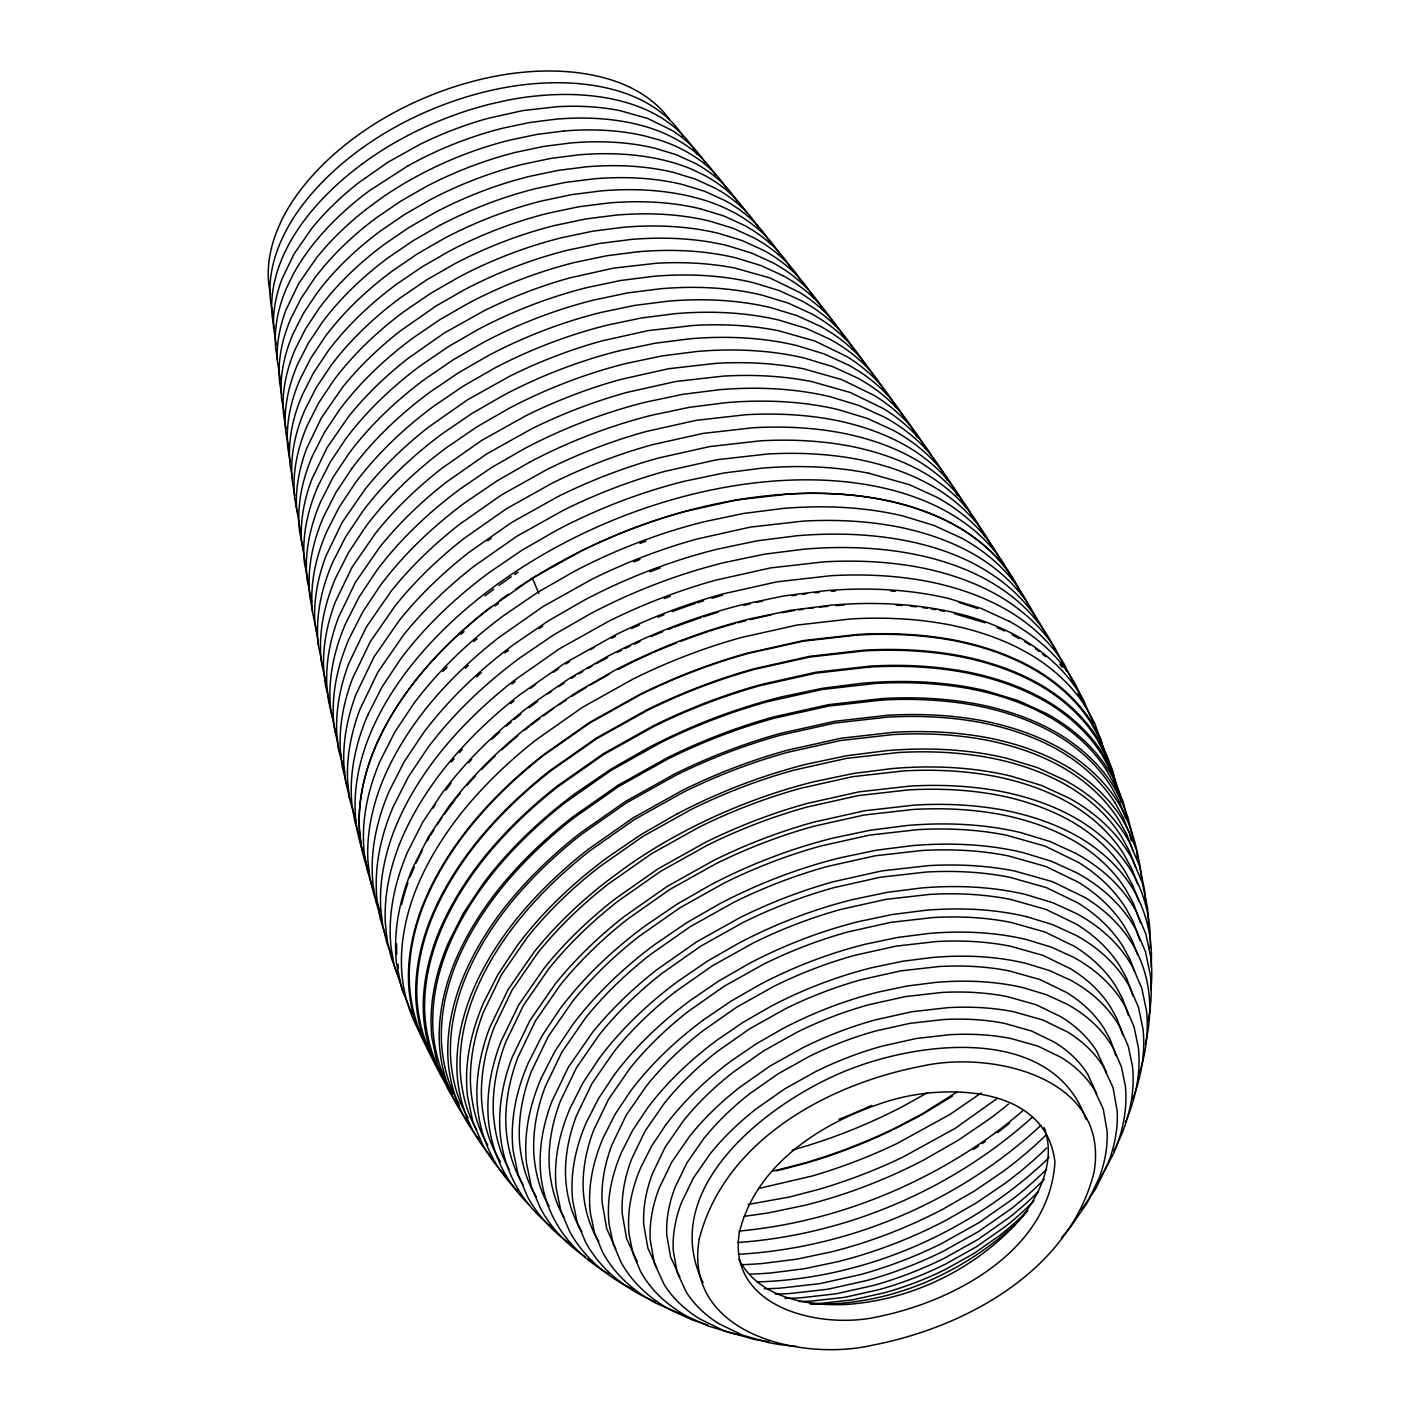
<?xml version="1.0" encoding="UTF-8"?>
<svg xmlns="http://www.w3.org/2000/svg" width="1420" height="1420" viewBox="0 0 1420 1420"><rect width="100%" height="100%" fill="white"/><g stroke="black" fill="none" stroke-linecap="round" stroke-linejoin="round"><path stroke-width="1.5" d="M410.06 877.01L414.338 867.087M416.042 863.111L422.468 849.941M317.832 486.492L329.99 462.529L345.805 438.78A301.147 183.748 -23.1 0 1 420.959 365.348L449.004 346.231L479.002 328.978A301.147 183.748 -23.1 0 1 587.312 287.497L620.522 280.521L653.235 276.35A301.147 183.748 -23.1 0 1 753.328 282.669L779.03 290.496L801.98 300.987A301.147 183.748 -23.1 0 1 852 346.515M367.745 715.077L382.051 686.925L400.617 659.04A353.828 215.893 -23.1 0 1 488.924 572.757L521.868 550.285L557.119 530.015A353.828 215.893 -23.1 0 1 684.369 481.273L723.384 473.073L761.848 468.174A354.201 216.106 -23.1 0 1 868.738 473.233M541.251 1078.1L554.723 1051.599L572.207 1025.329A333.167 203.273 -23.1 0 1 655.365 944.087L686.375 922.929L719.567 903.848A333.167 203.273 -23.1 0 1 839.38 857.964L876.122 850.243L912.332 845.628A333.167 203.273 -23.1 0 1 1023.057 852.603L1051.492 861.265L1076.892 872.892A333.167 203.273 -23.1 0 1 1136.231 930.082L1145.496 951.826L1150.378 975.238A333.167 203.273 -23.1 0 1 1148.106 1021.335M1113.901 1150.91L1120.114 1137.935A279.491 170.542 -23.1 0 0 1132.432 1066.154L1128.332 1046.522L1120.593 1028.275M427.278 840.924L429.213 837.303M1099.666 1179.789L1113.582 1153.448A264.936 161.649 -23.1 0 0 1125.261 1085.43L1121.374 1066.81L1114.025 1049.504A264.936 161.649 -23.1 0 0 1066.81 1004.046L1046.629 994.799L1024.033 987.894A264.936 161.649 -23.1 0 0 935.975 982.374L907.185 986.012L877.968 992.154A264.936 161.649 -23.1 0 0 782.686 1028.666L756.292 1043.824L731.62 1060.651A264.936 161.649 -23.1 0 0 665.519 1125.261M433.207 807.944L435.478 804.377M430.349 835.51L433.792 830.132M437.236 824.754L441.833 817.583M1021.637 1217.366C1039.972 1193.936 1054.013 1163.175 1046.007 1133.053M352.213 467.997L335.99 492.385L323.476 517.004A309.294 188.718 -23.1 0 0 309.862 596.418M614.469 1074.567L598.495 1098.565L586.176 1122.812A304.537 185.807 -23.1 0 0 572.775 1201L577.212 1222.407L585.661 1242.287A304.537 185.807 -23.1 0 0 639.941 1294.543L655.082 1301.927M665.501 1125.261L651.602 1146.135L640.899 1167.222A264.936 161.649 -23.1 0 0 629.22 1235.258L633.089 1253.878L640.438 1271.166A264.936 161.649 -23.1 0 0 687.653 1316.624L707.852 1325.889L730.448 1332.776A264.936 161.649 -23.1 0 0 738.471 1334.534M445.844 790.248L451.098 783.183M444.478 814.033L455.039 799.851M1081.241 1210.053L1095.672 1188.824L1108.399 1162.43A249.636 152.313 -23.1 0 0 1117.203 1111.185L1113.049 1087.613L1103.145 1066.278A249.654 152.313 -23.1 0 0 1067.591 1032.02L1042.83 1019.968L1014.075 1011.839A249.636 152.313 -23.1 0 0 947.761 1007.668L911.835 1011.732L875.217 1019.915A249.636 152.313 -23.1 0 0 803.454 1047.41L770.084 1066.03L739.589 1087.4A249.636 152.313 -23.1 0 0 689.8 1136.071L671.731 1162.146L659.004 1188.558A249.636 152.313 -23.1 0 0 650.2 1239.784L654.354 1263.356L664.258 1284.709A249.636 152.313 -23.1 0 0 699.811 1318.949L724.573 1331.001L753.328 1339.131A249.636 152.313 -23.1 0 0 768.948 1341.705M1049.096 1157.194L1046.114 1160.477C968.422 1233.483 863.662 1278.923 756.86 1281.923M1027.814 1210.479C983.581 1264.776 916.645 1299.584 846.728 1304.43C807.359 1306.4 758.546 1297.667 738.861 1259.256M1032.482 1117.096C951.915 1189.836 846.072 1234.796 737.832 1242.535M1041.055 1125.226C959.228 1201.391 849.923 1247.914 738.329 1254.321M997.568 1132.645L1009.567 1123.255M1014.696 1224.892C959.778 1275.444 885.743 1306.861 810.536 1303.95M981.184 1092.974L949.998 1114.416L897.138 1143.455A344.776 210.373 -23.1 0 1 812.169 1176.008L758.546 1188.522M487.823 540.772L491.267 538.233M484.966 595.814L493.769 589.3M499.041 585.395L511.218 576.769M505.041 652.863L508.378 650.395M530.565 688.274L535.677 684.493M529.11 707.764L537.665 701.427M531.258 724.892L539.848 718.538M543.292 715.982L553.587 708.349M675.05 991.976L712.361 965.813L753.186 943.022A305.477 186.375 -23.1 0 1 841.013 909.368L885.814 899.375L929.763 894.387A305.46 186.375 -23.1 0 1 1010.933 899.499L1046.114 909.457L1076.413 924.189A305.477 186.375 -23.1 0 1 1119.918 966.115L1126.841 978.788L1133.018 996.254M361.976 164.099L369.005 159.04A223.49 136.373 -23.1 0 1 398.86 140.332L406.723 136.071A232.099 141.609 -23.1 0 1 490.202 104.104L507.277 100.27A223.206 136.196 -23.1 0 1 532.678 96.329L541.02 95.513M703.45 1019.915L730.714 1001.331L759.86 984.575A292.662 178.565 -23.1 0 1 865.117 944.264L897.387 937.484L929.195 933.437A292.662 178.565 -23.1 0 1 1026.465 939.561L1051.439 947.175L1073.751 957.382A292.662 178.565 -23.1 0 1 1125.882 1007.614L1134.012 1026.713L1138.307 1047.285A292.662 178.565 -23.1 0 1 1125.385 1122.439M994.55 1133.391C920.036 1187.635 830.913 1222.567 739.021 1231.087M997.266 1098.406L955.198 1128.35L902.765 1157.158A342.025 208.687 -23.1 0 1 818.488 1189.445L789.804 1196.954L748.145 1204.462M957.186 1091.838L922.042 1113.972L898.416 1126.415A347.243 211.864 -23.1 0 1 798.59 1164.666L773.083 1171.056M973.374 1149.525L978.575 1146.011M982.036 1143.686L985.498 1141.343M952.358 1096.187L920.959 1115.197M514.644 574.496L518.052 572.242M1021.104 593.56L1012.957 578.597A360.201 219.78 -23.1 0 0 961.659 529.181C937.928 514.856 911.498 505.68 884.447 500.053A360.201 219.78 -23.1 0 0 788.739 494.036L736.909 499.911L684.085 511.715A360.201 219.78 -23.1 0 0 580.531 551.386L532.394 578.259L488.391 609.091A360.201 219.78 -23.1 0 0 416.539 679.31C398.328 702.35 382.761 727.59 372.129 755.032A360.201 219.763 -23.1 0 0 359.42 828.96L361.372 846.302L368.472 870.886M539.05 628.634L542.582 626.291M553.232 672.317L558.61 668.749M547.925 693.83L551.528 691.433M558.752 686.641L564.148 683.055M559.019 704.764L566.26 699.953M571.692 696.35L586.602 687.156M565.799 663.992L569.544 661.773M571.372 678.281L575.135 676.044M578.916 673.808L582.697 671.589M588.341 668.234L592.122 665.998M590.383 684.901L609.056 674.34M407.913 165.891L369.466 190.671A242.004 147.662 -23.1 0 0 309.081 249.689L304.519 256.008A232.738 142.018 -23.1 0 0 292.768 275.178L286.574 288.029A242.021 147.662 -23.1 0 0 275.924 350.154L277.521 359.739M927.508 1092.655L904.221 1105.665A347.154 211.811 -23.1 0 1 792.165 1150.111M439.88 225.301L413.397 240.53L388.636 257.411A265.913 162.253 -23.1 0 0 322.287 322.269L308.317 343.214L297.561 364.39A265.913 162.253 -23.1 0 0 285.864 432.656L289.183 449.323M530.228 461.837L496.503 481.22L464.961 502.716A338.635 206.61 -23.1 0 0 380.471 585.306L362.686 612.002L349 638.947A338.635 206.61 -23.1 0 0 334.073 725.904L338.492 747.754M677.038 813.891L641.006 834.605L607.316 857.573A361.78 220.739 -23.1 0 0 517.058 945.809L498.047 974.315L483.421 1003.106A361.78 220.739 -23.1 0 0 467.499 1096.009L472.771 1121.427L482.818 1145.053A361.763 220.739 -23.1 0 0 505.609 1175.813M590.188 649.543L594.092 647.502M611.612 638.272L615.499 636.231M595.903 663.761L607.636 657.584M617.416 652.437L621.339 650.378M618.179 669.53L627.303 664.72A375.466 229.099 -23.1 0 1 651.691 653.289M893.766 1129.291L919.077 1116.297M776.687 1170.843L805.921 1163.193A348.575 212.68 -23.1 0 0 891.831 1130.284M743.636 605.488L749.973 603.908M737.37 622.847L745.855 620.717M750.097 619.653L771.291 614.807M619.67 350.669L655.064 343.232L689.942 338.794A320.938 195.818 -23.1 0 1 796.602 345.522L823.99 353.864L848.45 365.064A320.938 195.818 -23.1 0 1 904.682 418.492M756.31 602.311L762.629 601.068M781.87 612.73L794.508 610.476M792.023 595.761L796.194 595.175M802.46 594.288L806.631 593.702M798.697 609.89L802.886 609.304M809.169 608.417L813.358 607.831M744.275 1216.336L768.504 1212.928L805.246 1205.207A333.167 203.273 -23.1 0 0 925.059 1159.288L958.269 1140.225L989.296 1119.066A333.167 203.273 -23.1 0 0 1008.573 1103.961M563.687 131.013L536.849 134.421L509.62 140.136A246.902 150.644 -23.1 0 0 420.835 174.181L412.474 178.689A237.743 145.053 -23.1 0 0 380.702 198.587L365.969 209.503A247.648 151.106 -23.1 0 0 316.571 257.783L298.661 283.645L286.041 309.844A247.648 151.106 -23.1 0 0 277.308 360.68L280.503 380.223M638.45 251.713L606.642 255.76L574.354 262.54A292.715 178.601 -23.1 0 0 469.097 302.886L439.916 319.624L412.652 338.226A292.715 178.601 -23.1 0 0 339.628 409.599L324.257 432.674L312.418 455.98A292.715 178.601 -23.1 0 0 299.531 531.133L303.347 550.037M814.903 592.761L819.02 592.406M831.339 591.359L835.439 591.022M819.606 607.05L827.86 606.358M836.096 605.648L844.35 604.955M869.608 667.063L815.914 673.151L761.173 685.381A373.211 227.715 -23.1 0 0 653.875 726.49L603.997 754.34L558.415 786.289A373.211 227.715 -23.1 0 0 483.971 859.047C465.103 882.903 448.968 909.048 437.946 937.484A373.211 227.715 -23.1 0 0 424.793 1014.093C426.248 1035.499 431.591 1056.888 442.614 1075.419M868.756 473.215L909.634 484.788L936.614 497.142A354.201 216.106 -23.1 0 1 995.367 550.623L1003.425 565.355M954.258 613.671L985.249 622.794M700.131 208.722L723.596 215.875L744.577 225.478A275.089 167.844 -23.1 0 1 792.502 270.794M726.898 245.5L751.499 253.008L773.492 263.073A288.402 175.974 -23.1 0 1 821.381 306.667M1020.749 832.599L1049.806 841.457L1075.774 853.349M1026.589 916.681L1052.575 924.597L1075.792 935.23A304.537 185.807 -23.1 0 1 1130.036 987.504L1138.485 1007.383L1142.958 1028.772A304.537 185.807 -23.1 0 1 1132.787 1098.902M707.71 1324.966L692.072 1319.837L670.772 1310.074A279.491 170.524 -23.1 0 1 620.984 1262.096L613.209 1243.867L609.109 1224.217A279.491 170.524 -23.1 0 1 621.463 1152.454L632.734 1130.214L647.413 1108.186A279.491 170.524 -23.1 0 1 717.171 1040.026L743.192 1022.276L771.024 1006.265A279.491 170.524 -23.1 0 1 871.543 967.765L902.374 961.287L932.745 957.435A279.491 170.542 -23.1 0 1 1025.63 963.293L1049.486 970.552L1070.786 980.297A279.491 170.524 -23.1 0 1 1120.575 1028.275M959.05 602.453L977.812 608.594M683.233 1315.044L654.886 1302.708A292.662 178.565 -23.1 0 1 602.754 1252.458L594.625 1233.376L590.329 1212.804A292.662 178.565 -23.1 0 1 603.251 1137.651L615.055 1114.363L630.427 1091.288A292.662 178.565 -23.1 0 1 703.468 1019.933M997.071 627.658L1004.845 630.995M783.041 275.675L760.712 265.451L735.755 257.836A292.715 178.601 -23.1 0 0 638.45 251.73M820.742 326.493L797.153 315.702L770.776 307.643A309.294 188.718 -23.1 0 0 667.968 301.182L634.349 305.46L600.252 312.613A309.294 188.718 -23.1 0 0 489.012 355.231L458.198 372.945L429.39 392.577A309.294 188.718 -23.1 0 0 352.231 467.997M961.5 538.038L933.934 525.435L903.102 516.01A361.532 220.579 -23.1 0 0 782.935 508.466L743.636 513.454L703.77 521.832A361.532 220.579 -23.1 0 0 573.751 571.656L537.736 592.335L504.065 615.304A361.532 220.579 -23.1 0 0 413.877 703.468L394.884 731.957L380.258 760.729A361.532 220.579 -23.1 0 0 364.336 853.562L367.336 870.691L372.448 887.056M985.906 579.342C963.86 567.326 939.792 559.427 915.226 554.439A368.916 225.088 -23.1 0 0 803.88 549.185L763.818 554.279L723.17 562.817A368.543 224.857 -23.1 0 0 590.631 613.617L553.924 634.704L519.596 658.099A368.543 224.857 -23.1 0 0 427.651 747.985L408.286 777.024L393.393 806.347A368.543 224.857 -23.1 0 0 377.152 900.99L380.205 918.456L385.423 935.141M1009.425 621.392L980.883 608.328L948.95 598.583A374.33 228.389 -23.1 0 0 824.541 590.773L783.858 595.921L742.571 604.601A374.33 228.389 -23.1 0 0 607.955 656.182L570.663 677.606L535.802 701.373A374.33 228.389 -23.1 0 0 442.419 792.662L422.752 822.162L407.611 851.947A374.33 228.389 -23.1 0 0 391.139 948.063L394.227 965.795L402.996 990.894M633.515 1289.662L625.829 1285.704A315.187 192.321 -23.1 0 1 569.704 1231.584L560.935 1211.029L556.303 1188.877A315.187 192.321 -23.1 0 1 570.236 1107.937L582.946 1082.856L599.488 1058.006A315.187 192.303 -23.1 0 1 678.156 981.149L707.497 961.127L738.897 943.075A315.187 192.303 -23.1 0 1 852.248 899.677L887.021 892.363L921.278 887.997A315.187 192.303 -23.1 0 1 1026.021 894.6L1052.93 902.8L1076.946 913.788A315.187 192.321 -23.1 0 1 1133.089 967.907L1141.857 988.462L1146.472 1010.614A315.187 192.303 -23.1 0 1 1139.55 1072.792M1012.123 634.758L1019.258 638.663M1043.363 687.511C1018.69 672.618 991.195 663.069 963.062 657.229A374.631 228.584 -23.1 0 0 863.52 650.963L809.613 657.069L754.659 669.335A374.631 228.584 -23.1 0 0 646.952 710.603L596.897 738.56L551.12 770.634A374.631 228.584 -23.1 0 0 476.392 843.658C457.453 867.62 441.265 893.872 430.207 922.414A374.631 228.584 -23.1 0 0 417.001 999.325C418.456 1020.803 423.817 1042.28 434.893 1060.882M1069.544 768.042C1045.422 753.47 1018.531 744.133 991.018 738.418A366.325 223.508 -23.1 0 0 893.695 732.294L840.977 738.258L787.248 750.257A366.325 223.508 -23.1 0 0 681.937 790.62L632.983 817.955L588.235 849.32A366.325 223.508 -23.1 0 0 515.158 920.728C496.645 944.14 480.812 969.807 469.984 997.727A366.325 223.508 -23.1 0 0 457.08 1072.917C458.411 1096.187 465.37 1118.995 477.688 1138.822A366.325 223.508 -23.1 0 0 491.817 1157.566M608.878 1273.9L605.009 1271.77A325.712 198.729 -23.1 0 1 558.628 1227.093C547.659 1209.467 541.481 1189.179 540.292 1168.5A325.712 198.729 -23.1 0 1 551.776 1101.636L568.39 1067.201L591.945 1033.174A325.712 198.729 -23.1 0 1 656.91 969.682L696.705 941.797L740.228 917.48A325.712 198.729 -23.1 0 1 833.859 881.625L881.625 870.939L928.502 865.632A325.712 198.729 -23.1 0 1 1015.034 871.081L1052.54 881.696L1084.862 897.422A325.712 198.729 -23.1 0 1 1131.243 942.099C1142.212 959.725 1148.389 980.013 1149.579 1000.692A325.712 198.729 -23.1 0 1 1145.336 1044.055M703.131 1282.65C655.419 1186.374 773.634 1098.051 851.929 1068.444C925.627 1040.381 1053.462 1026.305 1086.194 1119.617M1078.064 693.102L1081.845 700.042M1083.744 703.503L1094.642 723.135L1108.86 762.824M1038.304 621.978L1030.05 606.819A364.94 222.656 -23.1 0 0 978.06 556.764C954.027 542.245 927.26 532.944 899.836 527.246A364.94 222.656 -23.1 0 0 802.886 521.14L750.363 527.104L696.847 539.05A364.94 222.656 -23.1 0 0 591.927 579.236L543.15 606.482L498.58 637.722A364.94 222.656 -23.1 0 0 425.787 708.864C407.327 732.205 391.547 757.765 380.773 785.579A364.94 222.674 -23.1 0 0 367.904 860.484L369.874 878.057L373.975 894.937L380.187 910.983M1100.589 738.524L1092.051 722.869A376.673 229.827 -23.1 0 0 1038.41 671.198C1013.596 656.217 985.959 646.615 957.666 640.74A376.673 229.827 -23.1 0 0 857.573 634.438L803.383 640.58L748.127 652.916A376.673 229.827 -23.1 0 0 639.834 694.416L589.495 722.514L543.487 754.765A376.673 229.827 -23.1 0 0 468.351 828.197C449.306 852.284 433.029 878.678 421.9 907.38A376.673 229.827 -23.1 0 0 408.623 984.699C409.989 1008.626 417.143 1032.074 429.816 1052.451M993.432 549.487L986.456 536.707A352.089 214.828 -23.1 0 0 936.312 488.391C913.113 474.386 887.269 465.423 860.822 459.92A352.089 214.828 -23.1 0 0 767.279 454.027L716.603 459.778L664.968 471.316A352.107 214.828 -23.1 0 0 563.74 510.082L516.685 536.37L473.676 566.509A352.107 214.828 -23.1 0 0 403.44 635.148L377.986 671.926L360.023 709.166A352.107 214.828 -23.1 0 0 347.616 781.444L349.515 798.395L355.71 820.476M985.303 537.346L977.404 522.844A349.16 213.035 -23.1 0 0 927.668 474.937C904.682 461.038 879.051 452.146 852.834 446.696A349.16 213.035 -23.1 0 0 760.055 440.857L709.822 446.555L658.614 457.985A349.16 213.035 -23.1 0 0 558.22 496.45L511.573 522.507L468.919 552.398A349.16 213.035 -23.1 0 0 399.268 620.469L374.01 656.928L356.207 693.865A349.16 213.035 -23.1 0 0 343.906 765.522L345.788 782.349L349.711 798.484M974.138 519.809L968.262 509.034A346.089 211.172 -23.1 0 0 918.971 461.535C896.18 447.779 870.779 438.957 844.776 433.561A346.107 211.172 -23.1 0 0 752.813 427.775L703.006 433.419L652.241 444.744A346.107 211.172 -23.1 0 0 552.753 482.871L506.496 508.697L464.216 538.322A346.107 211.172 -23.1 0 0 395.186 605.79L370.141 641.947L352.497 678.547A346.107 211.172 -23.1 0 0 340.303 749.6L342.167 766.267L345.557 780.254M965.813 507.721L959.015 495.26A342.948 209.237 -23.1 0 0 910.184 448.205C887.589 434.573 862.419 425.822 836.664 420.48A342.948 209.237 -23.1 0 0 745.535 414.746L696.191 420.338L645.887 431.573A342.948 209.237 -23.1 0 0 547.303 469.346L501.473 494.941L459.583 524.299A342.948 209.237 -23.1 0 0 391.174 591.146L366.378 626.966L348.894 663.229A342.948 209.237 -23.1 0 0 336.788 733.625L338.652 750.15L344.687 771.663M934.537 461.145L930.757 454.24A332.848 203.078 -23.1 0 0 883.364 408.57L850.332 392.506L812.009 381.661A332.848 203.095 -23.1 0 0 723.579 376.087L675.672 381.518L626.859 392.417A332.848 203.078 -23.1 0 0 531.169 429.071L486.687 453.921L446.022 482.409A332.848 203.078 -23.1 0 0 379.637 547.303L355.55 582.058L338.581 617.256A332.848 203.078 -23.1 0 0 326.848 685.594L328.641 701.622L332.386 717.011M925.84 449.181L921.172 440.644A329.298 200.912 -23.1 0 0 874.276 395.452L841.616 379.566L803.684 368.827A329.298 200.912 -23.1 0 0 716.195 363.325L668.802 368.703L620.522 379.477A329.298 200.912 -23.1 0 0 525.844 415.758L481.841 440.324L441.62 468.511A329.298 200.912 -23.1 0 0 375.927 532.713L352.107 567.112L335.333 601.938A329.298 200.912 -23.1 0 0 323.707 669.53L325.499 685.381L328.73 698.693M1115.25 803.152L1123.557 818.364L1129.006 832.457M896.073 407.629L891.955 400.085A318.115 194.096 -23.1 0 0 846.657 356.438L815.098 341.102L778.462 330.718A318.098 194.096 -23.1 0 0 693.936 325.411L648.159 330.594L601.512 341.013A318.098 194.096 -23.1 0 0 510.064 376.052L467.553 399.783L428.698 427.012A318.115 194.096 -23.1 0 0 365.242 489.03L342.238 522.258L326.014 555.894A318.098 194.096 -23.1 0 0 314.796 621.197L318.541 644.911M844.758 338.492L841.865 333.203A297.88 181.742 -23.1 0 0 799.442 292.325L769.889 277.947L735.596 268.238A297.88 181.76 -23.1 0 0 656.448 263.25L613.582 268.114L569.899 277.876A297.88 181.742 -23.1 0 0 484.255 310.678L444.442 332.919L408.055 358.408A297.88 181.742 -23.1 0 0 348.645 416.486L327.097 447.602L311.903 479.09A297.88 181.742 -23.1 0 0 301.413 540.239L305.868 566.385M679.825 1276.953L670.63 1257.126L666.779 1235.222A231.921 141.503 -23.1 0 1 674.962 1187.617L686.783 1163.086L703.557 1138.875A231.921 141.503 -23.1 0 1 749.813 1093.666L778.142 1073.804L809.134 1056.498A231.921 141.503 -23.1 0 1 875.821 1030.956L909.83 1023.358L943.199 1019.56A231.921 141.503 -23.1 0 1 1004.827 1023.447L1031.541 1031.009L1054.545 1042.209A231.921 141.503 -23.1 0 1 1087.578 1074.017L1096.772 1093.861M656.856 1267.829L647.893 1248.198L643.739 1224.644A249.636 152.313 -23.1 0 1 652.543 1173.399L665.27 1147.005L683.322 1120.93A249.636 152.313 -23.1 0 1 733.128 1072.26L763.623 1050.889L796.975 1032.251A249.636 152.313 -23.1 0 1 868.756 1004.756L905.374 996.591L941.3 992.509A249.636 152.313 -23.1 0 1 1007.614 996.698L1036.369 1004.827L1061.13 1016.88A249.654 152.313 -23.1 0 1 1096.684 1051.119L1106.588 1072.473M637.172 1261.457L626.628 1238.719L622.226 1213.639A265.753 162.146 -23.1 0 1 631.598 1159.093L645.141 1130.994L664.365 1103.233A265.753 162.146 -23.1 0 1 717.366 1051.421L749.831 1028.683L785.349 1008.839A265.753 162.146 -23.1 0 1 861.745 979.587L900.724 970.872L938.957 966.541A265.753 162.146 -23.1 0 1 1009.567 970.978L1040.168 979.64L1066.544 992.473A265.753 162.146 -23.1 0 1 1104.387 1028.932L1110.405 1039.972L1115.907 1055.752M615.765 1248.819L606.748 1228.726L602.098 1202.261A280.361 171.057 -23.1 0 1 611.984 1144.715L626.273 1115.055L646.561 1085.785A280.344 171.057 -23.1 0 1 702.474 1031.133L736.731 1007.135L774.184 986.208A280.344 171.057 -23.1 0 1 854.787 955.323L895.913 946.146L936.241 941.567A280.344 171.057 -23.1 0 1 1010.738 946.27L1043.025 955.394L1070.84 968.919A280.344 171.057 -23.1 0 1 1110.759 1007.401L1117.114 1019.028L1122.776 1035.073M598.849 1241.577C589.406 1226.206 584.383 1208.456 583.283 1190.51A293.567 179.115 -23.1 0 1 593.631 1130.249L608.594 1099.204L629.823 1068.55A293.567 179.115 -23.1 0 1 688.398 1011.324L724.253 986.19L763.481 964.269A293.567 179.115 -23.1 0 1 847.882 931.946L890.926 922.325L933.171 917.533A293.567 179.115 -23.1 0 1 1011.182 922.45L1044.978 932.017L1074.106 946.181A293.567 179.115 -23.1 0 1 1115.907 986.474L1122.563 998.65L1128.492 1015.442M581.88 1231.566C572.047 1215.573 566.828 1197.113 565.675 1178.44A305.46 186.375 -23.1 0 1 576.449 1115.729L592.034 1083.424L614.115 1051.51A305.477 186.375 -23.1 0 1 675.05 991.976M563.953 1217.277C554.812 1201.781 550.463 1183.889 549.221 1166.033A316.163 192.907 -23.1 0 1 560.367 1101.139L576.484 1067.698L599.364 1034.683A316.163 192.907 -23.1 0 1 662.43 973.055L701.036 945.986L743.299 922.379A316.163 192.907 -23.1 0 1 834.179 887.571L880.56 877.205L926.053 872.058A316.163 192.907 -23.1 0 1 1010.046 877.347L1046.469 887.642L1077.833 902.907A316.163 192.907 -23.1 0 1 1122.847 946.288L1130.018 959.405L1134.615 971.333M549.007 1206.148C539.582 1190.173 535.109 1171.731 533.831 1153.342A325.712 198.729 -23.1 0 1 545.316 1086.495L561.929 1052.043L585.484 1018.016A325.712 198.729 -23.1 0 1 650.449 954.524L690.244 926.656L733.767 902.339A325.712 198.729 -23.1 0 1 827.398 866.466L875.164 855.798L922.042 850.491A325.712 198.729 -23.1 0 1 1008.573 855.941L1046.079 866.555L1078.401 882.264A325.712 198.729 -23.1 0 1 1124.782 926.958L1132.166 940.484L1137.704 954.808M536.352 1197.024C525.986 1179.967 520.732 1160.229 519.436 1140.384A334.179 203.894 -23.1 0 1 531.222 1071.781L548.262 1036.44L572.438 1001.526A334.179 203.894 -23.1 0 1 639.089 936.383L679.914 907.788L724.573 882.832A334.179 203.912 -23.1 0 1 820.653 846.036L869.661 835.084L917.746 829.635A334.179 203.894 -23.1 0 1 1006.549 835.226L1045.031 846.125L1078.188 862.242A334.197 203.912 -23.1 0 1 1125.776 908.108L1133.337 921.97L1139.976 940.537M523.27 1185.079C512.673 1167.63 507.295 1147.449 505.981 1127.16A341.67 208.474 -23.1 0 1 518.034 1057.03L535.447 1020.891L560.154 985.214A341.67 208.474 -23.1 0 1 628.314 918.598L670.045 889.346L715.698 863.857A341.67 208.474 -23.1 0 1 813.926 826.227L864.052 815.027L913.22 809.453A341.67 208.474 -23.1 0 1 1003.993 815.169C1029.66 820.494 1054.723 829.209 1077.23 842.805A341.67 208.474 -23.1 0 1 1125.882 889.683L1133.621 903.865L1140.402 922.84M509.052 1169.121C499.308 1152.294 494.763 1132.965 493.397 1113.706M500.532 1161.844C489.066 1143.242 482.96 1121.764 481.611 1100.021A353.899 215.929 -23.1 0 1 494.107 1027.37L512.141 989.953L537.736 952.98A353.899 215.929 -23.1 0 1 608.328 883.985L651.567 853.704L698.853 827.274A353.899 215.929 -23.1 0 1 800.596 788.313L852.497 776.704L903.422 770.936A353.899 215.929 -23.1 0 1 997.461 776.864C1024.033 782.384 1050.001 791.401 1073.325 805.477A353.899 215.929 -23.1 0 1 1123.717 854.023L1131.74 868.721L1137.757 884.287M487.752 1145.07C477.138 1127.267 472.008 1106.695 470.606 1086.122A358.763 218.893 -23.1 0 1 483.261 1012.478L501.544 974.546L527.495 937.058A358.763 218.893 -23.1 0 1 599.062 867.123L642.887 836.415L690.83 809.631A358.763 218.893 -23.1 0 1 793.975 770.119L846.586 758.369L898.221 752.529A358.763 218.893 -23.1 0 1 993.538 758.528C1020.483 764.12 1046.806 773.261 1070.449 787.532A358.763 218.893 -23.1 0 1 1121.534 836.753L1129.663 851.645L1135.769 867.425M476.605 1129.787C466.452 1112.25 461.713 1092.104 460.293 1072.029A362.881 221.413 -23.1 0 1 473.091 997.55C483.794 969.895 499.485 944.477 517.838 921.26A362.881 221.413 -23.1 0 1 590.223 850.527L634.545 819.464L683.038 792.378A362.881 221.413 -23.1 0 1 787.372 752.405L840.587 740.512L892.807 734.601A362.881 221.413 -23.1 0 1 989.225 740.672C1016.489 746.334 1043.114 755.582 1067.024 770.013A362.881 221.413 -23.1 0 1 1118.694 819.802L1126.912 834.871L1133.089 850.828M468.121 1117.966C457.293 1099.772 452.039 1078.774 450.619 1057.776A366.325 223.508 -23.1 0 1 463.541 982.569C474.333 954.666 490.184 928.999 508.697 905.569A366.325 223.508 -23.1 0 1 581.774 834.161L626.522 802.797L675.476 775.462A366.325 223.508 -23.1 0 1 780.787 735.116L834.516 723.117L887.234 717.135A366.325 223.508 -23.1 0 1 984.557 723.277C1012.069 728.975 1038.961 738.329 1063.083 752.884A366.325 223.508 -23.1 0 1 1115.25 803.152M422.858 1037.558C410.167 1017.164 403.014 993.663 401.629 969.7A377.241 230.182 -23.1 0 1 414.924 892.257C426.053 863.52 442.365 837.09 461.429 812.968A377.241 230.182 -23.1 0 1 536.689 739.429L582.786 707.125L633.178 678.973A377.241 230.182 -23.1 0 1 741.648 637.42L796.975 625.066L851.254 618.907A377.241 230.182 -23.1 0 1 951.489 625.226C979.835 631.101 1007.508 640.722 1032.358 655.721A377.241 230.164 -23.1 0 1 1086.087 707.479M459.157 1103.997C448.241 1085.679 442.969 1064.503 441.514 1043.345A369.147 225.23 -23.1 0 1 454.542 967.57C465.423 939.454 481.398 913.593 500.053 889.985A369.147 225.23 -23.1 0 1 573.68 818.026L618.783 786.414L668.11 758.866A369.147 225.23 -23.1 0 1 774.237 718.218L828.375 706.113L881.5 700.096A369.147 225.23 -23.1 0 1 979.569 706.272C1007.295 712.023 1034.381 721.449 1058.699 736.128A369.147 225.23 -23.1 0 1 1111.274 786.769L1119.634 802.105L1125.918 818.328M426.817 1045.138C416.042 1026.766 410.93 1005.591 409.457 984.468A375.785 229.277 -23.1 0 1 422.698 907.327C433.792 878.696 450.051 852.373 469.044 828.339A375.785 229.277 -23.1 0 1 544.002 755.085L589.903 722.904L640.118 694.859A375.785 229.294 -23.1 0 1 748.162 653.484L803.276 641.166L857.36 635.042A375.785 229.294 -23.1 0 1 957.204 641.325C985.427 647.183 1013.01 656.768 1037.754 671.713A375.785 229.277 -23.1 0 1 1091.27 723.259L1099.79 738.879L1106.18 755.404M452.785 1093.666C440.75 1074.141 434.325 1051.599 432.923 1028.79A371.401 226.614 -23.1 0 1 446.04 952.554C456.991 924.243 473.055 898.221 491.817 874.471A371.401 226.614 -23.1 0 1 565.923 802.069L611.274 770.279L660.921 742.553A371.401 226.614 -23.1 0 1 767.688 701.658L822.162 689.481L875.607 683.428A371.401 226.614 -23.1 0 1 974.297 689.641C1002.2 695.427 1029.447 704.906 1053.906 719.674A371.419 226.614 -23.1 0 1 1106.801 770.634L1115.215 786.041L1121.534 802.389M437.058 1067.219C424.42 1046.895 417.285 1023.483 415.918 999.609A375.785 229.277 -23.1 0 1 429.159 922.485C440.253 893.854 456.512 867.514 475.505 843.48A375.785 229.277 -23.1 0 1 550.463 770.226L596.365 738.063L646.579 710.018A375.785 229.294 -23.1 0 1 754.623 668.625L809.737 656.306L863.822 650.183A375.785 229.294 -23.1 0 1 963.665 656.466C991.888 662.323 1019.471 671.909 1044.215 686.854A375.785 229.277 -23.1 0 1 1097.731 738.418L1106.251 754.02L1112.641 770.545L1115.907 784.053M1055.504 650.395L1051.563 642.603A368.543 224.857 -23.1 0 0 985.888 579.36M1046.717 636.266L1042.812 628.528A365.969 223.295 -23.1 0 0 977.581 565.728C955.713 553.764 931.786 545.937 907.415 540.984A366.342 223.526 -23.1 0 0 796.833 535.766L757.073 540.825L716.709 549.309A365.969 223.295 -23.1 0 0 585.093 599.737L548.635 620.682L514.555 643.917A365.969 223.295 -23.1 0 0 423.249 733.164L404.025 762.007L389.222 791.135A365.969 223.295 -23.1 0 0 373.105 885.104L376.14 902.446L381.323 919.024M1029.766 607.742L1025.915 600.092A361.532 220.597 -23.1 0 0 961.482 538.056M957.382 495.651L953.761 488.48A338.635 206.61 -23.1 0 0 893.411 430.384L867.62 418.545L838.723 409.723A338.635 206.61 -23.1 0 0 726.17 402.659L689.357 407.327L652.011 415.173A338.635 206.61 -23.1 0 0 530.246 461.837M945.205 476.516L946.98 480.049M915.421 433.739L917.16 437.165M412.457 1014.43L402.055 989.918L396.535 963.541A375.43 229.064 -23.1 0 1 413.113 867.123L428.272 837.25L447.974 807.66A375.43 229.064 -23.1 0 1 541.677 716.106L576.626 692.268L614.026 670.772A375.43 229.064 -23.1 0 1 749.032 619.049L790.443 610.351L831.25 605.151A375.821 229.294 -23.1 0 1 944.673 610.529C969.7 615.552 994.213 623.646 1016.684 635.876A375.43 229.064 -23.1 0 1 1083.549 700.326L1093.4 723.153M1043.984 1127.444L1045.67 1131.065M1083.584 701.693L1076.111 685.629A374.33 228.389 -23.1 0 0 1009.407 621.392M532.394 578.259L538.854 593.418M1116.723 786.609L1110.387 770.19L1101.92 754.694A373.211 227.715 -23.1 0 0 1048.776 703.486C1024.193 688.647 996.805 679.133 968.777 673.311A373.211 227.715 -23.1 0 0 869.608 667.063M1074.638 685.185L1063.793 663.477A373.921 228.158 -23.1 0 0 1010.543 612.18C985.906 597.305 958.464 587.773 930.384 581.952A373.921 228.158 -23.1 0 0 831.037 575.703L777.219 581.792L722.372 594.039A373.939 228.158 -23.1 0 0 614.878 635.219L564.911 663.14L519.223 695.143A373.921 228.158 -23.1 0 0 444.637 768.042C425.734 791.952 409.563 818.151 398.523 846.639A373.921 228.158 -23.1 0 0 385.352 923.39L387.358 941.407L391.565 958.695L397.121 973.073M1136.248 849.621L1130.018 833.504L1121.711 818.293A366.325 223.508 -23.1 0 0 1069.544 768.042M1066.42 670.772L1055.61 649.188A371.987 226.969 -23.1 0 0 1002.644 598.157C978.149 583.354 950.85 573.875 922.911 568.071A371.987 226.969 -23.1 0 0 824.061 561.859L770.545 567.911L715.982 580.106A371.987 226.969 -23.1 0 0 609.038 621.072L559.338 648.833L513.898 680.677A371.987 226.969 -23.1 0 0 439.685 753.186C420.888 776.988 404.806 803.045 393.819 831.392A371.987 226.969 -23.1 0 0 380.702 907.753L382.708 925.662L386.879 942.862L390.837 953.086M1139 901.434L1133.071 886.115L1125.19 871.667A348.219 212.468 -23.1 0 0 1075.597 823.884C1052.664 810.039 1027.104 801.164 1000.958 795.732A348.219 212.468 -23.1 0 0 908.427 789.91L858.319 795.591L807.252 806.986A348.219 212.468 -23.1 0 0 707.142 845.344L660.602 871.33L618.073 901.15A348.219 212.468 -23.1 0 0 548.617 969.026L523.43 1005.395L505.68 1042.227A348.219 212.468 -23.1 0 0 493.397 1113.706M346.054 782.26L347.527 786.059M339.025 749.707L341.67 757.268M360.094 838.723L355.089 822.695L352.142 805.939A353.828 215.893 -23.1 0 1 367.762 715.077M284.941 415.776L281.728 399.712M308.957 584.987L304.537 563.811A301.147 183.748 -23.1 0 1 317.849 486.492M311.637 601.583L307.164 580.123A305.264 186.251 -23.1 0 1 320.636 501.739L332.954 477.457L348.983 453.388A305.247 186.251 -23.1 0 1 425.166 378.962L453.583 359.562L483.989 342.078A305.264 186.251 -23.1 0 1 593.773 300.046L627.445 292.964L660.62 288.739A305.247 186.251 -23.1 0 1 762.061 295.129L788.118 303.063L811.388 313.714A305.264 186.251 -23.1 0 1 864.869 364.532M317.192 634.704L312.595 612.694A313.252 191.132 -23.1 0 1 326.44 532.251L339.078 507.313L355.515 482.622A313.252 191.132 -23.1 0 1 433.703 406.244L462.867 386.346L494.053 368.401A313.252 191.132 -23.1 0 1 606.713 325.269L641.272 317.991L675.316 313.66A313.252 191.132 -23.1 0 1 779.42 320.228L806.152 328.375L830.025 339.291A313.252 191.132 -23.1 0 1 885.832 393.074M323.032 667.719L318.328 645.159A320.938 195.818 -23.1 0 1 332.493 562.746L345.45 537.204L362.295 511.91A320.938 195.818 -23.1 0 1 442.401 433.65L472.274 413.255L504.242 394.884A320.938 195.818 -23.1 0 1 619.67 350.687M326.067 684.174L321.31 661.347A324.647 198.09 -23.1 0 1 335.635 577.993L348.752 552.149L365.792 526.554A324.647 198.09 -23.1 0 1 446.803 447.406L477.031 426.781L509.372 408.179A324.647 198.09 -23.1 0 1 626.131 363.467L661.933 355.941L697.22 351.45A324.647 198.09 -23.1 0 1 805.122 358.248L832.83 366.697L857.573 378.022A324.665 198.09 -23.1 0 1 914.462 432.07M335.652 733.377L330.736 709.805A335.28 204.569 -23.1 0 1 345.539 623.717L359.082 597.021L376.673 570.591A335.28 204.569 -23.1 0 1 460.346 488.853L491.568 467.553L524.974 448.347A335.28 204.569 -23.1 0 1 645.55 402.162L682.523 394.387L718.964 389.755A335.28 204.569 -23.1 0 1 830.398 396.783L859.011 405.499L884.571 417.196A335.28 204.569 -23.1 0 1 944.282 474.741M1132.166 834.711L1127.995 817.529L1121.676 801.199L1113.262 785.775A371.419 226.614 -23.1 0 0 1060.367 734.814C1035.908 720.047 1008.661 710.586 980.758 704.781A371.401 226.614 -23.1 0 0 882.068 698.569L828.623 704.639L774.148 716.798A371.401 226.614 -23.1 0 0 667.382 757.712L617.753 785.42L572.366 817.228A371.401 226.614 -23.1 0 0 498.296 889.612C479.516 913.38 463.453 939.401 452.483 967.694A371.401 226.614 -23.1 0 0 439.401 1043.931C440.75 1067.52 447.797 1090.649 460.293 1110.742A371.401 226.614 -23.1 0 0 469.47 1123.628M1120.38 795.732L1111.665 769.622L1103.18 754.073A374.649 228.584 -23.1 0 0 1049.824 702.669C1025.151 687.759 997.656 678.21 969.523 672.37A374.631 228.584 -23.1 0 0 869.981 666.104L816.074 672.21L761.12 684.493A374.631 228.584 -23.1 0 0 653.413 725.744L603.358 753.718L557.581 785.792A374.631 228.584 -23.1 0 0 482.853 858.816C463.914 882.778 447.726 909.031 436.668 937.573A374.631 228.584 -23.1 0 0 423.462 1014.466C424.828 1038.269 431.928 1061.592 444.531 1081.862A374.631 228.584 -23.1 0 0 447.815 1086.832M1129.787 834.481L1131.332 840.817M1112.978 776.722L1105.204 754.481L1096.719 738.915A374.649 228.584 -23.1 0 0 1043.363 687.511M1101.05 739.731L1102.932 747.488M276.208 344.794L273.598 327.842A237.814 145.088 -23.1 0 1 281.976 279.03L294.1 253.878L311.299 229.028A237.814 145.106 -23.1 0 1 358.745 182.683L387.784 162.324L419.574 144.574A237.814 145.106 -23.1 0 1 487.93 118.375L522.808 110.582L557.03 106.713A237.814 145.088 -23.1 0 1 620.221 110.689L647.609 118.446L671.198 129.912A237.814 145.106 -23.1 0 1 705.066 162.554M300.401 531.222L296.514 507.739A289.289 176.506 -23.1 0 1 306.72 448.347L321.47 417.764L342.38 387.536A289.289 176.506 -23.1 0 1 400.103 331.144L435.425 306.383L464.162 289.875A288.402 175.974 -23.1 0 1 567.876 250.133L599.684 243.459L631.03 239.465A288.42 175.974 -23.1 0 1 726.88 245.5M1127.373 819.003L1123.184 801.75L1112.872 777.468A372.058 227.005 -23.1 0 0 1046.558 713.621L1018.211 700.628L986.474 690.936A372.058 227.023 -23.1 0 0 862.792 683.18L822.375 688.309L781.337 696.918A372.058 227.023 -23.1 0 0 647.538 748.198L610.458 769.48L575.81 793.105A372.075 227.023 -23.1 0 0 482.978 883.843L463.435 913.167L448.4 942.773A372.075 227.023 -23.1 0 0 432.017 1038.322L437.449 1064.467L447.761 1088.767A372.075 227.023 -23.1 0 0 459.388 1106.641M274.202 328.055L272.267 317.068A231.744 141.396 -23.1 0 1 285.313 251.305L288.438 245.145A223.224 136.196 -23.1 0 1 299.709 226.756A231.744 141.396 -23.1 0 1 362.011 164.116M281.834 395.133L279.74 383.205A251.73 153.591 -23.1 0 1 290.851 318.577L301.005 298.537L314.228 278.693A251.73 153.591 -23.1 0 1 377.045 217.313L400.493 201.32L425.556 186.907A251.73 153.591 -23.1 0 1 516.099 152.242L543.86 146.402L571.213 142.923A251.73 153.591 -23.1 0 1 654.868 148.195L676.364 154.727L695.552 163.513A251.73 153.591 -23.1 0 1 737.353 201.569M285.935 428.574L283.752 416.202A261.245 159.395 -23.1 0 1 295.289 349.107L305.832 328.322L319.553 307.732A261.245 159.395 -23.1 0 1 384.749 244.027L409.067 227.448L435.088 212.485A261.245 159.395 -23.1 0 1 529.039 176.488L557.847 170.435L586.247 166.832A261.227 159.395 -23.1 0 1 673.062 172.299L695.356 179.097L715.272 188.203A261.245 159.395 -23.1 0 1 758.653 227.697M290.23 461.926L287.976 449.128A270.528 165.057 -23.1 0 1 299.922 379.655L310.838 358.124L325.038 336.806A270.528 165.057 -23.1 0 1 392.559 270.829L417.746 253.648L444.691 238.152A270.528 165.057 -23.1 0 1 541.996 200.894L571.816 194.629L601.228 190.883A270.528 165.057 -23.1 0 1 691.132 196.546L699.084 198.623A260.481 158.934 -23.1 0 1 728.265 209.61L734.85 213.018A270.528 165.057 -23.1 0 1 779.775 253.914M292.467 478.593L290.177 465.565A275.089 167.844 -23.1 0 1 302.318 394.92L313.43 373.034L327.86 351.344A275.089 167.844 -23.1 0 1 396.517 284.266L422.13 266.8L449.536 251.038A275.089 167.844 -23.1 0 1 548.457 213.142L578.81 206.77L608.701 202.971A275.089 167.844 -23.1 0 1 700.131 208.74M294.739 495.225L292.413 481.983A279.58 170.595 -23.1 0 1 304.767 410.185L316.056 387.926L330.736 365.898A279.58 170.595 -23.1 0 1 400.511 297.721L426.532 279.971L454.382 263.96A279.598 170.595 -23.1 0 1 554.936 225.443L585.768 218.964L616.156 215.095A279.598 170.595 -23.1 0 1 709.077 220.952L732.933 228.212L754.251 237.974A279.598 170.595 -23.1 0 1 802.974 284.036M297.082 511.839L294.721 498.384A284.036 173.293 -23.1 0 1 307.27 425.45L318.737 402.836L333.647 380.453A284.036 173.293 -23.1 0 1 404.522 311.193L430.97 293.159L459.263 276.9A284.036 173.293 -23.1 0 1 561.415 237.779L592.726 231.176L623.611 227.253A284.036 173.293 -23.1 0 1 718.005 233.217L742.234 240.583L763.889 250.506A284.036 173.293 -23.1 0 1 813.66 297.792M312.418 611.061L309.844 596.418M1141.591 877.578C1138.343 851.272 1131.829 824.683 1117.735 801.909A369.147 225.23 -23.1 0 0 1065.16 751.269C1040.86 736.59 1013.756 727.182 986.03 721.431A369.147 225.23 -23.1 0 0 887.961 715.254L834.836 721.271L780.698 733.359A369.147 225.23 -23.1 0 0 674.571 774.024L625.244 801.572L580.141 833.167A369.147 225.23 -23.1 0 0 506.514 905.126C487.841 928.733 471.884 954.595 461.003 982.729A369.147 225.23 -23.1 0 0 447.974 1058.504C449.323 1081.951 456.335 1104.938 468.76 1124.906A369.147 225.23 -23.1 0 0 479.108 1139.248M1136.515 850.544L1137.402 858.443M1132.379 836.699L1132.823 840.675M397.955 964.127L398.399 968.156M465.298 668.323A362.632 221.254 -23.1 0 1 468.422 665.394M633.959 561.876A362.632 221.254 -23.1 0 1 639.976 559.48M476.516 676.985A364.94 222.656 -23.1 0 1 481.344 672.618M650.041 571.745A364.94 222.656 -23.1 0 1 660.211 567.965M852.941 348.042A301.147 183.748 -23.1 0 1 854.751 351.13M783.023 275.675A292.715 178.601 -23.1 0 1 835.173 325.925M820.724 326.493A309.294 188.718 -23.1 0 1 874.933 377.968M281.728 399.712A256.505 156.502 -23.1 0 1 293.052 333.842L303.401 313.43L316.873 293.212A256.505 156.502 -23.1 0 1 380.88 230.661L404.771 214.367L430.313 199.688A256.505 156.502 -23.1 0 1 522.56 164.347L550.853 158.401L578.739 154.851A256.505 156.502 -23.1 0 1 663.992 160.229L671.518 162.182A246.689 150.52 -23.1 0 1 692.658 169.637L705.438 175.849A256.505 156.502 -23.1 0 1 746.92 212.911M771.415 244.4A265.913 162.235 -23.1 0 0 725.07 200.61L704.799 191.327L682.132 184.405A265.913 162.235 -23.1 0 0 593.737 178.849L564.841 182.505L535.517 188.665A265.913 162.253 -23.1 0 0 439.88 225.318M726.632 188.54A246.902 150.644 -23.1 0 0 685.611 151.23L679.612 148.106A237.442 144.875 -23.1 0 0 660.016 140.207L645.745 136.178A246.902 150.644 -23.1 0 0 563.669 131.03M715.84 175.548A241.329 147.236 -23.1 0 0 669.761 135.929A233.04 142.177 -23.1 0 0 643.686 126.06L636.586 124.215A242.021 147.662 -23.1 0 0 556.125 119.156L529.837 122.493L503.141 128.102A241.631 147.431 -23.1 0 0 407.913 165.891M694.185 149.597A231.744 141.396 -23.1 0 0 650.005 111.594A223.472 136.355 -23.1 0 0 624.977 102.151L618.161 100.358A232.099 141.627 -23.1 0 0 541.02 95.513M695.143 151.159A231.744 141.396 -23.1 0 1 696.971 154.354M270.634 294.437A213.781 130.427 -23.1 0 1 269.552 289.219A221.662 135.237 -23.1 0 1 278.622 226.898L281.267 221.023A213.781 130.427 -23.1 0 1 295.041 197.54A221.662 135.237 -23.1 0 1 354.627 137.616L361.319 132.77A213.781 130.427 -23.1 0 1 389.896 114.86A221.378 135.06 -23.1 0 1 485.427 78.295A213.781 130.445 -23.1 0 1 517.874 72.793A221.378 135.077 -23.1 0 1 606.145 78.366A213.763 130.427 -23.1 0 1 630.107 87.365A221.378 135.06 -23.1 0 1 669.388 119.315M273.314 314.743A218.662 133.409 -23.1 0 1 272.392 311.246M271.983 309.489A218.662 133.409 -23.1 0 1 271.291 305.939A226.419 138.148 -23.1 0 1 283.308 236.164A218.662 133.409 -23.1 0 1 297.348 212.148A226.419 138.148 -23.1 0 1 365.171 145.905A218.662 133.409 -23.1 0 1 394.37 127.587A226.419 138.148 -23.1 0 1 492.083 90.17A218.662 133.409 -23.1 0 1 525.276 84.543L533.441 83.745A227.076 138.556 -23.1 0 1 608.914 88.501L615.588 90.223A218.662 133.427 -23.1 0 1 640.065 99.471A226.437 138.148 -23.1 0 1 683.286 136.657M871.738 1105.417A351.308 214.349 -23.1 0 1 839.007 1119.262M1145.549 900.227A361.78 220.739 -23.1 0 0 1144.84 891.405L1139.55 865.987L1129.521 842.362A361.78 220.739 -23.1 0 0 1065.035 780.29L1037.47 767.652L1006.62 758.227A361.78 220.739 -23.1 0 0 886.364 750.683L847.048 755.671L807.163 764.049A361.78 220.739 -23.1 0 0 677.056 813.909M517.661 1191.096A358.763 218.893 -23.1 0 1 497.266 1165.802C485.178 1146.401 478.38 1124.054 477.067 1101.263A358.763 218.893 -23.1 0 1 489.722 1027.619L508.005 989.687L533.955 952.216A358.763 218.893 -23.1 0 1 605.523 882.281L626.859 866.466A344.403 210.124 -23.1 0 1 672.867 837.64L684.972 831.091A357.662 218.236 -23.1 0 1 813.607 781.816L853.047 773.527L891.92 768.575A357.662 218.218 -23.1 0 1 1010.792 776.066L1041.304 785.366L1068.585 797.845A357.662 218.236 -23.1 0 1 1132.29 859.242L1142.23 882.583L1147.484 907.717A357.662 218.218 -23.1 0 1 1148.372 925.29M1022.861 1110.635A330.984 201.942 -23.1 0 1 994.55 1133.391M1150.093 948.223A353.899 215.929 -23.1 0 0 1150.093 932.833C1148.798 910.362 1142.088 888.316 1130.178 869.182A353.899 215.929 -23.1 0 0 1079.786 820.618C1056.48 806.542 1030.494 797.525 1003.922 792.005A353.899 215.929 -23.1 0 0 909.883 786.094L858.958 791.863L807.057 803.454A353.899 215.929 -23.1 0 0 705.314 842.433L658.028 868.845L614.789 899.144A353.899 215.929 -23.1 0 0 544.197 968.12L518.602 1005.094L500.568 1042.528A353.899 215.929 -23.1 0 0 488.089 1115.161C489.367 1137.651 496.095 1159.678 508.005 1178.831A353.899 215.929 -23.1 0 0 529.678 1205.296M552.345 1227.608A348.219 212.468 -23.1 0 1 519.454 1191.486C507.739 1172.654 501.118 1150.963 499.858 1128.847A348.219 212.468 -23.1 0 1 512.141 1057.368L529.891 1020.554L555.078 984.167A348.219 212.468 -23.1 0 1 624.534 916.29L667.063 886.488L713.603 860.484A348.219 212.468 -23.1 0 1 813.713 822.144L864.78 810.731L914.888 805.051A348.219 212.468 -23.1 0 1 1007.419 810.873C1033.565 816.305 1059.125 825.18 1082.058 839.042A348.219 212.468 -23.1 0 1 1131.651 886.808C1143.366 905.64 1149.969 927.331 1151.247 949.447A348.219 212.468 -23.1 0 1 1151.123 966.771M740.938 1264.705A311.335 189.96 -23.1 0 0 762.984 1263.445L796.815 1259.149L831.161 1251.943A311.335 189.96 -23.1 0 0 943.129 1209.041L974.138 1191.22L1003.141 1171.447A311.335 189.96 -23.1 0 0 1046.043 1135.024M571 1244.47A340.623 207.835 -23.1 0 1 527.583 1196.776L518.122 1174.553L513.117 1150.626A340.623 207.835 -23.1 0 1 528.169 1063.154L541.908 1036.05L559.782 1009.194A340.623 207.835 -23.1 0 1 644.804 926.142L676.506 904.504L710.444 884.997A340.623 207.835 -23.1 0 1 832.936 838.084L870.513 830.185L907.522 825.464A340.623 207.835 -23.1 0 1 1020.731 832.599M1150.91 989.758A340.623 207.835 -23.1 0 0 1150.892 957.985L1145.905 934.04L1136.461 911.8A340.623 207.835 -23.1 0 0 1075.756 853.367M749.866 1274.13A302.886 184.795 -23.1 0 0 771.326 1272.906L804.235 1268.734L837.64 1261.723A302.886 184.795 -23.1 0 0 946.572 1219.975L976.747 1202.651L1004.952 1183.41A302.886 184.795 -23.1 0 0 1046.682 1147.981M541.269 1078.1A333.167 203.273 -23.1 0 0 526.589 1163.655L531.453 1187.067L540.701 1208.828A333.167 203.273 -23.1 0 0 584.951 1256.7M592.317 1261.493A333.167 203.273 -23.1 0 1 588.59 1259.132M764.208 1288.739A280.344 171.057 -23.1 0 0 779.473 1288.206L819.802 1283.644L860.928 1274.468A280.344 171.057 -23.1 0 0 941.531 1243.583L978.983 1222.656L1013.241 1198.657A280.344 171.057 -23.1 0 0 1046.629 1169.157M799.105 1301.536A231.921 141.503 -23.1 0 0 811.281 1301.111L844.651 1297.33L878.66 1289.733A231.921 141.503 -23.1 0 0 945.347 1264.173L976.339 1246.867L1004.668 1227.022A231.921 141.503 -23.1 0 0 1034.008 1200.858M775.213 1294.046A265.753 162.146 -23.1 0 0 789.68 1293.549L827.913 1289.218L866.892 1280.503A265.735 162.146 -23.1 0 0 943.306 1251.233L978.806 1231.406L1011.271 1208.651A265.753 162.146 -23.1 0 0 1044.357 1179.221M614.487 1074.567A304.537 185.807 -23.1 0 1 690.475 1000.319L718.822 980.971L749.156 963.523A304.537 185.807 -23.1 0 1 858.692 921.58L892.275 914.515L925.379 910.309A304.537 185.807 -23.1 0 1 1026.589 916.699M784.994 1298.341A249.636 152.313 -23.1 0 0 800.276 1297.862L836.185 1293.797L872.803 1285.615A249.636 152.313 -23.1 0 0 944.584 1258.12L977.936 1239.5L1008.431 1218.111A249.636 152.313 -23.1 0 0 1038.499 1191.504M809.986 1303.595A212.485 129.646 -23.1 0 0 822.73 1303.187L853.296 1299.726L884.465 1292.75A212.485 129.646 -23.1 0 0 945.56 1269.356L973.942 1253.487L999.911 1235.311A212.485 129.646 -23.1 0 0 1027.334 1210.781M511.963 684.067A369.679 225.549 -23.1 0 1 515.229 681.493M664.169 598.548A369.679 225.549 -23.1 0 1 670.346 596.24M396.819 954.098A375.466 229.099 -23.1 0 1 396.642 943.785M401.594 904.593A375.466 229.099 -23.1 0 1 407.913 882.956M456.37 798.093A375.466 229.099 -23.1 0 1 460.275 793.265M467.056 785.295A375.466 229.099 -23.1 0 1 475.576 775.817M481.486 769.569A375.466 229.099 -23.1 0 1 495.438 755.742M501.917 749.707A375.466 229.099 -23.1 0 1 518.176 735.489M524.654 730.146A375.466 229.099 -23.1 0 1 529.607 726.206M653.591 652.454A375.466 229.099 -23.1 0 1 676.594 642.923M680.464 641.432A375.466 229.099 -23.1 0 1 707.728 631.722M709.84 631.03A375.466 229.099 -23.1 0 1 735.24 623.38M896.02 605.026A375.483 229.099 -23.1 0 1 902.25 605.47M910.486 606.216A375.483 229.099 -23.1 0 1 916.574 606.872M922.769 607.671A375.483 229.099 -23.1 0 1 927.118 608.275M931.413 608.949A375.483 229.099 -23.1 0 1 935.691 609.659M939.916 610.422A375.483 229.099 -23.1 0 1 944.105 611.239M1024.601 641.591A375.466 229.099 -23.1 0 1 1030.157 645.141M1035.535 648.851A375.466 229.099 -23.1 0 1 1039.014 651.389M1042.404 653.999A375.466 229.099 -23.1 0 1 1045.706 656.661M468.795 762.575A373.921 228.158 -23.1 0 1 471.688 759.452M491.622 739.5A373.921 228.158 -23.1 0 1 499.769 732.01M506.336 726.223A373.921 228.158 -23.1 0 1 511.058 722.177M514.253 719.514A373.921 228.158 -23.1 0 1 520.75 714.207M625.031 648.549A373.939 228.158 -23.1 0 1 630.604 645.869M634.349 644.112A373.939 228.158 -23.1 0 1 639.976 641.52M651.301 636.515A373.939 228.158 -23.1 0 1 662.75 631.722M668.5 629.415A373.939 228.158 -23.1 0 1 672.352 627.906M674.269 627.178A373.939 228.158 -23.1 0 1 701.444 617.505M703.539 616.812A373.939 228.158 -23.1 0 1 718.289 612.215M891.032 591.057A373.921 228.158 -23.1 0 1 895.168 591.359M1059.764 664.116A373.921 228.158 -23.1 0 1 1062.266 667.24M451.347 761.99A371.987 226.969 -23.1 0 1 454.027 758.812M459.512 752.529A371.987 226.969 -23.1 0 1 462.334 749.387M510.579 703.681A371.987 226.969 -23.1 0 1 513.809 701.036M631.456 628.598A371.987 226.969 -23.1 0 1 639.533 624.96M657.868 617.185A371.987 226.969 -23.1 0 1 664.045 614.736M672.299 611.576A371.987 226.969 -23.1 0 1 695.179 603.518M697.273 602.843A371.987 226.969 -23.1 0 1 703.557 600.837M711.935 598.264A371.987 226.969 -23.1 0 1 722.443 595.264M1061.539 1237.601A231.921 141.503 -23.1 0 0 1070.307 1227.253L1087.081 1203.024L1098.92 1178.494A231.921 141.503 -23.1 0 0 1107.085 1130.888L1103.233 1109.002L1094.039 1089.176A231.921 141.503 -23.1 0 0 1061.006 1057.35L1038.002 1046.149L1011.288 1038.588A231.921 141.503 -23.1 0 0 949.66 1034.718L916.29 1038.499L882.281 1046.096A231.921 141.503 -23.1 0 0 815.595 1071.639L784.603 1088.945L756.274 1108.807A231.921 141.503 -23.1 0 0 710.018 1154.016L693.244 1178.245L681.405 1202.775A231.921 141.503 -23.1 0 0 673.24 1250.381L677.091 1272.267L686.286 1292.093A231.921 141.503 -23.1 0 0 719.319 1323.919L742.323 1335.119L769.036 1342.681A231.921 141.503 -23.1 0 0 796.531 1346.355M364.354 855.585A352.249 214.917 -23.1 0 1 606.784 522.808A352.249 214.917 -23.1 0 1 1012.939 580.727M460.843 634.491A352.249 214.917 -23.1 0 1 464.038 631.58M495.012 605.985A352.249 214.917 -23.1 0 1 498.367 603.465M368.472 871.702A354.787 216.479 -23.1 0 1 490.681 607.245M499.414 600.678A354.787 216.479 -23.1 0 1 508.36 594.234M515.637 589.193A354.787 216.479 -23.1 0 1 1021.726 594.856M473.712 641.645A354.787 216.479 -23.1 0 1 477.013 638.769M442.827 671.589A360.201 219.78 -23.1 0 1 447.105 667.098M639.976 543.416A360.201 219.78 -23.1 0 1 645.993 541.18M739.394 1232.329C726.738 1308.139 820.813 1329.723 877.56 1316.819C954.95 1301.164 1049.362 1250.31 1054.936 1162.181C1046.274 1085.927 947.584 1083.62 890.872 1100.305C825.908 1119.723 756.434 1162.305 739.394 1232.329M699.243 1239.11C682.842 1334.285 801.625 1361.691 872.679 1345.166C965.955 1327.096 1069.065 1270.793 1094.004 1172.458C1110.405 1077.283 991.621 1049.877 920.568 1066.402C827.292 1084.472 724.182 1140.775 699.243 1239.11"/></g></svg>
